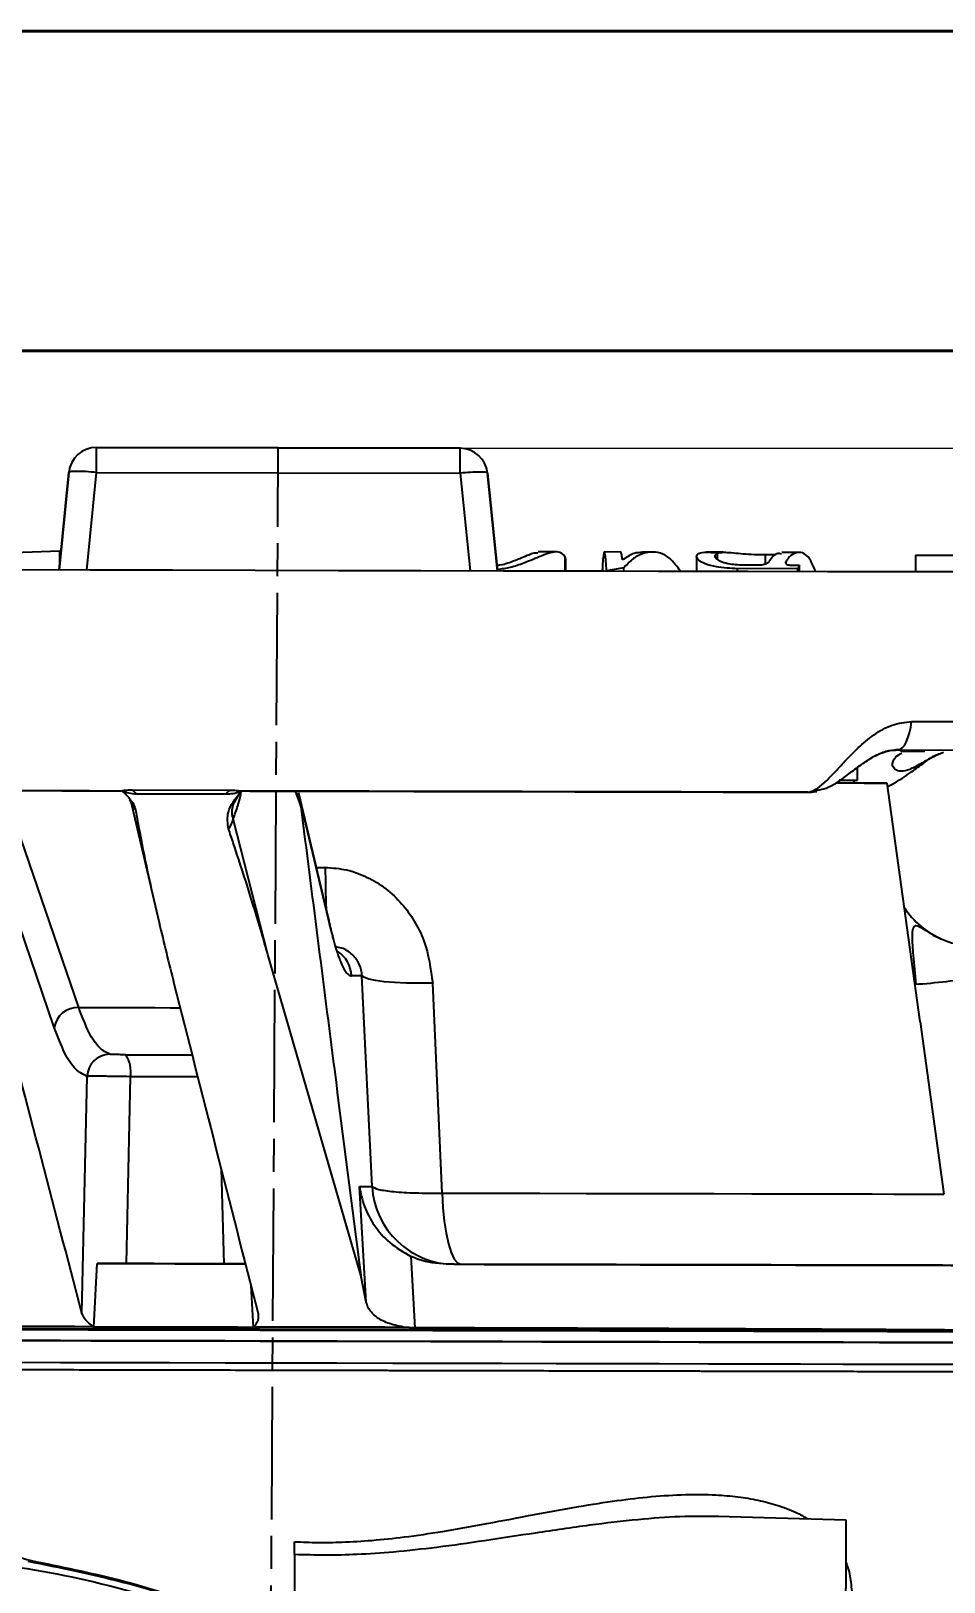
# Model space of a CAD drawing. Header units: millimetres. Extents: x 2016 to 4452, y 736 to 2459.
# Drawn here: x 2742.4 to 2825.2, y 2318.7 to 2459.3 of the extents above; entities that cross this region are included whole.
import ezdxf

# ---------------------------------------------------------------- set-up
doc = ezdxf.new("R2010")
doc.units = ezdxf.units.MM
doc.linetypes.add('AM_ISO08W050', pattern=[18, 12, -1.5, 3, -1.5])
for name, color, linetype, lineweight in [('AM_5', 3, 'Continuous', 25), ('AM_7', 4, 'AM_ISO08W050', 25), ('AM_BOR', 7, 'Continuous', 50), ('粗实线', 7, 'Continuous', 40)]:
    doc.layers.add(name, color=color, linetype=linetype, lineweight=lineweight)
doc.styles.add('SLDTEXTSTYLE1', font='txt.shx', dxfattribs={"width": 0.7, "bigfont": 'gbcbig.shx'})
doc.dimstyles.new('SLDDIMSTYLE12$0', dxfattribs={"dimtxt": 12, "dimasz": 10, "dimexe": 0, "dimexo": 0.0625, "dimgap": 0.875, "dimtad": 1, "dimdec": 1, "dimlfac": 1.8, "dimrnd": 1e-09, "dimzin": 12, "dimdsep": 46, "dimtxsty": 'SLDTEXTSTYLE1', "dimcen": 0.09, "dimdle": 8.16, "dimclrd": 3, "dimclre": 3, "dimadec": 0, "dimazin": 3, "dimtfac": 1, "dimtdec": 1, "dimtofl": 0, "dimtmove": 0, "dimatfit": 3, "dimfxl": 0, "dimfrac": 2, "dimtolj": 1, "dimlwd": 5, "dimlwe": 5, "dimarcsym": 0})

# ---------------------------------------------------------------- blocks, each defined once
blk = doc.blocks.new('*D70')
at = {"layer": 'AM_5', "color": 3, "lineweight": 5, "transparency": 16777216}
blk.add_line((2781.41, 2421.44), (2965.31, 2421.44), dxfattribs=at)
at = {"layer": 'AM_5', "color": 3, "linetype": 'Continuous', "lineweight": 5, "transparency": 16777216}
for p, q in [((2965.31, 2411.44), (2965.31, 2132.7)), ((2828.48, 2122.7), (2965.31, 2122.7))]:
    blk.add_line(p, q, dxfattribs=at)
at = {"layer": 'AM_5', "color": 3, "transparency": 16777216}
for points in [[(2963.64, 2411.44), (2966.97, 2411.44), (2965.31, 2421.44)], [(2963.64, 2132.7), (2966.97, 2132.7), (2965.31, 2122.7)]]:
    blk.add_solid(points, dxfattribs=at)
at = {"layer": 'Defpoints', "color": 0, "transparency": 16777216}
for p in [(2781.35, 2421.44), (2828.42, 2122.7), (2965.31, 2122.7)]:
    blk.add_point(p, dxfattribs=at)
at = {"layer": 'AM_5', "color": 0, "transparency": 16777216, "insert": (2958.43, 2272.07), "char_height": 12, "attachment_point": 5, "rotation": 90, "style": 'SLDTEXTSTYLE1'}
blk.add_mtext('\\A1;350', dxfattribs=at)
blk = doc.blocks.new('rA3')
at = {"layer": '粗实线'}
for p, q in [((753.384, 421.26), (333.384, 421.26)), ((748.384, 416.26), (358.384, 416.26))]:
    blk.add_line(p, q, dxfattribs=at)
blk = doc.blocks.new('图框')
at = {"layer": 'AM_BOR', "xscale": 5.80078125, "yscale": 5.80078125, "zscale": 5.80078125}
blk.add_blockref('rA3', (20358.18, 2244.14), dxfattribs=at)

msp = doc.modelspace()

# ---------------------------------------------------------------- linework, layer by layer
at = {"color": 7, "linetype": 'Continuous', "lineweight": 25}
for p, q in [((2748.372, 2419.252), (2748.376, 2421.514)), ((2781.351, 2421.443), (2748.376, 2421.514)), ((2748.376, 2421.514), (2748.376, 2421.514)), ((2748.376, 2421.514), (2781.351, 2421.443)), ((2781.347, 2419.182), (2781.351, 2421.443)), ((2781.351, 2421.443), (2781.351, 2421.443)), ((2745.883, 2419.258), (2745.014, 2410.4)), ((2745.014, 2410.4), (2745.883, 2419.258)), ((2745.883, 2419.258), (2745.883, 2419.258)), ((2747.502, 2410.395), (2748.372, 2419.252)), ((2748.372, 2419.252), (2781.347, 2419.182)), ((2781.347, 2419.182), (2782.249, 2410.321)), ((2783.833, 2419.197), (2784.738, 2410.316)), ((2783.833, 2419.196), (2783.833, 2419.197)), ((2784.738, 2410.316), (2783.833, 2419.196)), ((2740.9, 2412.004), (2745.043, 2412.147)), ((2745.043, 2412.147), (2745.04, 2410.672)), ((2745.043, 2412.147), (2745.185, 2412.146)), ((2790.143, 2412.051), (2788.424, 2412.054)), ((2790.855, 2411.621), (2790.853, 2410.304)), ((2795.95, 2412.038), (2794.449, 2412.041)), ((2798.681, 2412.032), (2797.864, 2412.034)), ((2802.796, 2411.62), (2802.793, 2410.277)), ((2805.235, 2412.018), (2803.644, 2412.022)), ((2804.666, 2411.928), (2804.665, 2411.377)), ((2808.994, 2411.805), (2808.993, 2410.936)), ((2808.994, 2411.805), (2809.982, 2411.802)), ((2812.044, 2412.004), (2810.519, 2412.007)), ((2822.633, 2411.75), (2822.63, 2410.236)), ((2822.633, 2411.75), (2831.544, 2411.736)), ((2794.395, 2410.297), (2790.475, 2410.305)), ((2790.938, 2410.304), (2790.939, 2410.843)), ((2796.192, 2410.596), (2794.629, 2410.32)), ((2794.629, 2410.294), (2794.629, 2410.32)), ((2796.148, 2411.364), (2796.05, 2411.364)), ((2796.191, 2410.291), (2796.192, 2410.596)), ((2802.828, 2410.279), (2799.301, 2410.286)), ((2806.512, 2410.269), (2806.513, 2410.524)), ((2811.965, 2410.548), (2806.513, 2410.524)), ((2808.3, 2410.832), (2807.246, 2410.835)), ((2810.9, 2410.994), (2810.9, 2411.191)), ((2811.55, 2410.85), (2812.125, 2410.856)), ((2811.964, 2410.257), (2811.965, 2410.548)), ((2812.125, 2410.856), (2811.965, 2410.548)), ((2812.124, 2410.257), (2812.125, 2410.856)), ((2821.053, 2394.102), (2820.842, 2394.103)), ((2821.184, 2394.102), (2820.846, 2394.103)), ((2821.053, 2394.102), (2833.514, 2394.076)), ((2821.351, 2393.955), (2821.145, 2394.132)), ((2823.496, 2393.95), (2821.351, 2393.955)), ((2817.391, 2391.366), (2817.393, 2392.514)), ((2751.606, 2390.471), (2760.464, 2390.452)), ((2751.606, 2390.471), (2752.023, 2390.12)), ((2760.464, 2390.452), (2760.123, 2390.103)), ((2823.059, 2369.442), (2820.064, 2391.089)), ((2744.558, 2368.917), (2737.212, 2390.425)), ((2746.771, 2370.745), (2740.038, 2390.419)), ((2750.63, 2390.436), (2750.783, 2390.284)), ((2750.699, 2390.396), (2750.693, 2390.39)), ((2751.379, 2389.584), (2751.529, 2389.311)), ((2751.53, 2389.31), (2753.305, 2381.684)), ((2752.023, 2390.12), (2760.123, 2390.103)), ((2761.532, 2390.366), (2761.428, 2390.253)), ((2766.381, 2390.356), (2766.903, 2388.963)), ((2766.86, 2389.433), (2766.687, 2390.191)), ((2769.421, 2378.832), (2766.727, 2390.187)), ((2766.86, 2389.433), (2769.539, 2378.142)), ((2812.955, 2390.265), (2813.682, 2390.338)), ((2763.925, 2375.54), (2760.767, 2387.841)), ((2768.328, 2383.442), (2769.127, 2383.44)), ((2772.351, 2346.465), (2763.925, 2375.54)), ((2772.455, 2373.607), (2771.515, 2373.609)), ((2773.371, 2354.525), (2772.455, 2373.607)), ((2779.732, 2353.922), (2778.863, 2372.943)), ((2823.059, 2369.439), (2825.22, 2353.825)), ((2747.057, 2343.036), (2747.531, 2364.499)), ((2751.098, 2347.527), (2751.452, 2364.47)), ((2759.68, 2356.13), (2759.916, 2347.508)), ((2772.221, 2354.528), (2773.371, 2354.525)), ((2772.845, 2344.014), (2772.221, 2354.528)), ((2748.136, 2341.774), (2748.456, 2347.532)), ((2776.891, 2348.182), (2777.25, 2341.704)), ((2780.818, 2347.463), (2780.129, 2347.465)), ((2762.379, 2345.547), (2762.58, 2341.743)), ((2772.845, 2344.014), (2772.351, 2346.465)), ((2748.042, 2341.833), (2748.136, 2341.774)), ((2762.645, 2341.802), (2762.58, 2341.743)), ((2777.25, 2341.704), (2776.213, 2341.773)), ((2816.35, 2324.278), (2804.688, 2324.609)), ((2742.465, 2320.599), (2742.465, 2320.599))]:
    msp.add_line(p, q, dxfattribs=at)
at = {"color": 7, "linetype": 'Continuous', "lineweight": 25, "flags": 128}
for points in [[(2828.762, 2410.222), (2821.767, 2410.236), (2814.651, 2410.252), (2807.429, 2410.267), (2800.117, 2410.283), (2792.731, 2410.298), (2785.287, 2410.314), (2777.802, 2410.33), (2770.293, 2410.346), (2762.775, 2410.363), (2755.265, 2410.379), (2747.781, 2410.395), (2740.337, 2410.41)], [(2831.679, 2410.217), (2829.322, 2410.222), (2826.949, 2410.227), (2824.561, 2410.232), (2822.157, 2410.237), (2819.74, 2410.242), (2817.308, 2410.248), (2814.864, 2410.253), (2812.407, 2410.258)], [(2821.053, 2394.102), (2821.25, 2394.147), (2821.444, 2394.282), (2821.629, 2394.504), (2821.8, 2394.807), (2821.955, 2395.185), (2822.09, 2395.63), (2822.202, 2396.131), (2822.287, 2396.676)], [(2822.287, 2396.676), (2823.901, 2396.673), (2825.51, 2396.669), (2827.112, 2396.666), (2828.709, 2396.662), (2830.298, 2396.659), (2831.882, 2396.656), (2833.459, 2396.652), (2835.029, 2396.649)], [(2815.418, 2391.099), (2816.597, 2391.097), (2817.976, 2391.094), (2819.012, 2391.092), (2819.698, 2391.09), (2820.031, 2391.089), (2820.007, 2391.089), (2819.627, 2391.09), (2818.893, 2391.092), (2817.811, 2391.094), (2816.387, 2391.097), (2815.463, 2391.099)], [(2769.539, 2378.142), (2769.473, 2378.646), (2769.42, 2378.833)], [(2778.863, 2372.943), (2777.621, 2372.936), (2776.455, 2372.956), (2775.393, 2373.005), (2774.463, 2373.081), (2773.687, 2373.182), (2773.084, 2373.305), (2772.67, 2373.448), (2772.455, 2373.607)], [(2746.771, 2370.745), (2748.147, 2370.742), (2749.527, 2370.739), (2750.911, 2370.736), (2752.298, 2370.733), (2753.688, 2370.73), (2755.081, 2370.727), (2755.951, 2370.725)], [(2751.048, 2366.463), (2752.067, 2366.461), (2753.089, 2366.459), (2754.114, 2366.457), (2755.141, 2366.455), (2756.17, 2366.453), (2757.04, 2366.451)], [(2757.549, 2364.457), (2757.441, 2364.457), (2756.438, 2364.459), (2755.436, 2364.461), (2754.437, 2364.464), (2753.439, 2364.466), (2752.444, 2364.468), (2751.452, 2364.47)], [(2779.732, 2353.922), (2779.798, 2352.617), (2779.916, 2351.386), (2780.082, 2350.27), (2780.29, 2349.304), (2780.534, 2348.518), (2780.807, 2347.938), (2781.099, 2347.582), (2781.401, 2347.462)], [(2779.732, 2353.922), (2784.204, 2353.912), (2788.565, 2353.903), (2792.789, 2353.894), (2796.848, 2353.885), (2800.718, 2353.877), (2804.375, 2353.869), (2807.796, 2353.862), (2810.96, 2353.855), (2813.846, 2353.849), (2816.438, 2353.843), (2818.718, 2353.839), (2820.673, 2353.834), (2822.291, 2353.831), (2823.562, 2353.828), (2824.477, 2353.826), (2825.031, 2353.825), (2825.22, 2353.825)], [(2761.878, 2347.504), (2760.531, 2347.506), (2758.789, 2347.51), (2757.051, 2347.514), (2755.318, 2347.518), (2753.591, 2347.521), (2751.871, 2347.525), (2750.159, 2347.529), (2748.456, 2347.532)], [(2751.098, 2347.527), (2752.191, 2347.524), (2753.287, 2347.522), (2754.386, 2347.52), (2755.487, 2347.517), (2756.591, 2347.515), (2757.698, 2347.513), (2758.806, 2347.51), (2759.916, 2347.508)], [(2841.33, 2347.334), (2841.369, 2347.334), (2841.024, 2347.335), (2840.299, 2347.336), (2839.196, 2347.339), (2837.722, 2347.342), (2835.883, 2347.346), (2833.689, 2347.35), (2831.151, 2347.356), (2828.283, 2347.362), (2825.099, 2347.369), (2821.615, 2347.376), (2817.848, 2347.384), (2813.82, 2347.393), (2809.548, 2347.402), (2805.057, 2347.411), (2800.368, 2347.421), (2795.506, 2347.432), (2790.495, 2347.442), (2785.36, 2347.453), (2780.129, 2347.465)], [(2735.224, 2341.861), (2736.779, 2341.857), (2738.35, 2341.854), (2739.934, 2341.851), (2741.532, 2341.847), (2743.143, 2341.844), (2744.765, 2341.84), (2746.399, 2341.837), (2748.042, 2341.833)], [(2737.682, 2341.659), (2742.599, 2341.648), (2747.632, 2341.637), (2752.756, 2341.626), (2757.948, 2341.615), (2763.181, 2341.604), (2768.43, 2341.593), (2773.669, 2341.582), (2778.873, 2341.571), (2784.016, 2341.56), (2789.074, 2341.549), (2794.021, 2341.538), (2798.833, 2341.528), (2803.487, 2341.518), (2807.961, 2341.509), (2812.232, 2341.499), (2816.279, 2341.491), (2820.083, 2341.483), (2823.625, 2341.475), (2826.888, 2341.468)], [(2737.682, 2341.555), (2742.599, 2341.545), (2747.631, 2341.534), (2752.756, 2341.523), (2757.948, 2341.512), (2763.181, 2341.501), (2768.429, 2341.49), (2773.669, 2341.478), (2778.873, 2341.467), (2784.016, 2341.456), (2789.073, 2341.445), (2794.02, 2341.435), (2798.833, 2341.425), (2803.487, 2341.415), (2807.96, 2341.405), (2812.231, 2341.396), (2816.279, 2341.387), (2820.083, 2341.379), (2823.625, 2341.372), (2826.888, 2341.365)], [(2762.645, 2341.802), (2764.343, 2341.799), (2766.043, 2341.795), (2767.742, 2341.791), (2769.441, 2341.788), (2771.139, 2341.784), (2772.834, 2341.78), (2774.525, 2341.777), (2776.213, 2341.773)], [(2738.063, 2340.555), (2742.914, 2340.544), (2747.88, 2340.534), (2752.936, 2340.523), (2758.058, 2340.512), (2763.222, 2340.501), (2768.401, 2340.49), (2773.57, 2340.479), (2778.704, 2340.468), (2783.779, 2340.457), (2788.769, 2340.446), (2793.65, 2340.436), (2798.398, 2340.426), (2802.991, 2340.416), (2807.405, 2340.406), (2811.618, 2340.397), (2815.612, 2340.389), (2819.365, 2340.381), (2822.86, 2340.373), (2826.08, 2340.367)], [(2826.144, 2340.366), (2823.049, 2340.373), (2819.685, 2340.38), (2816.066, 2340.388), (2812.211, 2340.396), (2808.137, 2340.405), (2803.864, 2340.414), (2799.413, 2340.423), (2794.804, 2340.433), (2790.06, 2340.443), (2785.203, 2340.454), (2780.257, 2340.464), (2775.244, 2340.475), (2770.189, 2340.486), (2765.116, 2340.497), (2760.049, 2340.508), (2755.012, 2340.518), (2750.029, 2340.529), (2745.125, 2340.539), (2740.321, 2340.55)], [(2826.14, 2338.366), (2823.045, 2338.373), (2819.681, 2338.38), (2816.062, 2338.388), (2812.207, 2338.396), (2808.133, 2338.405), (2803.86, 2338.414), (2799.409, 2338.423), (2794.8, 2338.433), (2790.056, 2338.443), (2785.199, 2338.454), (2780.252, 2338.464), (2775.24, 2338.475), (2770.185, 2338.486), (2765.112, 2338.497), (2760.044, 2338.508), (2755.008, 2338.518), (2750.025, 2338.529), (2745.12, 2338.539), (2740.317, 2338.55)]]:
    msp.add_lwpolyline(points, dxfattribs=at)
at = {"color": 7, "linetype": 'Continuous', "lineweight": 25}
for centre, radius, start, end in [((2748.371, 2419.014), 2.5, 89.87751, 174.39392), ((2748.371, 2419.014), 2.5, 89.87751, 174.39392), ((2781.346, 2418.943), 2.5, 5.81493, 89.87751), ((2781.346, 2418.943), 2.5, 5.81493, 89.87751), ((2752.986, 2389.754), 1.522, 197.80201, 225.85834), ((2759.028, 2388.109), 1.759, 318.63519, 351.23149), ((2900.599, 2383.886), 131.473, 180.19425, 181.82618), ((2828.389, 2384.351), 8.163, 214.11019, 245.44357), ((2768.627, 2373.442), 2.892, 3.30335, 56.85343), ((2818.148, 2438.118), 65.419, 273.89088, 278.90272), ((2746.678, 2368.604), 2.143, 87.51436, 171.60882), ((2749.596, 2364.437), 2.066, 90.16378, 178.29517), ((2748.595, 2364.929), 2.894, 350.88042, 32.03121), ((2780.845, 2354.949), 7.486, 183.24837, 269.79193)]:
    msp.add_arc(centre, radius, start, end, dxfattribs=at)
for points in [[(2748.372, 2419.252), (2748.047, 2419.28), (2747.399, 2419.336), (2746.58, 2419.361), (2746.003, 2419.339), (2745.923, 2419.285), (2745.883, 2419.258)], [(2783.833, 2419.196), (2783.793, 2419.223), (2783.713, 2419.277), (2783.137, 2419.297), (2782.318, 2419.269), (2781.67, 2419.211), (2781.347, 2419.182)], [(2839.779, 2337.679), (2839.657, 2337.679), (2839.415, 2337.68), (2837.465, 2337.684), (2834.389, 2337.69), (2830.126, 2337.699), (2824.778, 2337.711), (2818.429, 2337.724), (2811.19, 2337.74), (2803.184, 2337.757), (2794.548, 2337.775), (2785.43, 2337.795), (2775.987, 2337.815), (2766.379, 2337.835), (2756.771, 2337.856), (2747.327, 2337.876), (2738.21, 2337.896), (2729.574, 2337.914), (2721.568, 2337.931), (2714.329, 2337.947), (2707.98, 2337.96), (2702.632, 2337.972), (2698.368, 2337.981), (2695.292, 2337.988), (2693.343, 2337.992), (2693.1, 2337.992), (2692.979, 2337.993)], [(2766.379, 2337.835), (2763.521, 2337.841), (2757.805, 2337.854), (2749.378, 2337.872), (2741.241, 2337.889), (2733.535, 2337.906), (2726.391, 2337.921), (2719.931, 2337.935), (2714.265, 2337.947), (2709.493, 2337.957), (2705.688, 2337.965), (2702.943, 2337.971), (2701.203, 2337.975), (2700.987, 2337.976), (2700.879, 2337.976)], [(2831.879, 2337.696), (2831.771, 2337.696), (2831.554, 2337.696), (2829.814, 2337.7), (2827.069, 2337.706), (2823.265, 2337.714), (2818.492, 2337.724), (2812.827, 2337.736), (2806.367, 2337.75), (2799.222, 2337.765), (2791.516, 2337.782), (2783.38, 2337.799), (2774.953, 2337.817), (2769.237, 2337.829), (2766.379, 2337.835)], [(2734.291, 2329.225), (2734.517, 2328.184), (2734.971, 2326.101), (2736.848, 2323.462), (2739.382, 2321.446), (2741.438, 2320.881), (2742.465, 2320.599)], [(2816.308, 2304.578), (2816.308, 2304.615), (2816.308, 2304.688), (2816.309, 2305.274), (2816.311, 2306.184), (2816.314, 2307.419), (2816.317, 2308.92), (2816.321, 2310.634), (2816.325, 2312.494), (2816.329, 2314.428), (2816.333, 2316.362), (2816.337, 2318.222), (2816.341, 2319.936), (2816.344, 2321.438), (2816.346, 2322.672), (2816.348, 2323.583), (2816.35, 2324.168), (2816.35, 2324.242), (2816.35, 2324.278)], [(2735.923, 2320.801), (2739.575, 2320.277), (2746.878, 2319.229), (2757.521, 2316.11), (2767.764, 2311.902), (2777.465, 2306.546), (2786.504, 2300.142), (2794.766, 2292.76), (2802.147, 2284.498), (2808.552, 2275.459), (2813.907, 2265.758), (2818.115, 2255.515), (2821.235, 2244.872), (2822.283, 2237.569), (2822.807, 2233.917)], [(2742.162, 2320.548), (2745.075, 2319.96), (2750.903, 2318.784), (2759.397, 2316.031), (2767.626, 2312.584), (2775.497, 2308.384), (2782.998, 2303.539), (2787.591, 2299.764), (2789.888, 2297.877)], [(2742.465, 2320.599), (2745.76, 2319.913), (2752.348, 2318.54), (2761.9, 2315.219), (2771.084, 2311.015), (2779.787, 2305.88), (2787.924, 2299.89), (2795.408, 2293.103), (2802.164, 2285.589), (2808.118, 2277.427), (2813.216, 2268.702), (2817.381, 2259.501), (2820.661, 2249.935), (2822.005, 2243.34), (2822.678, 2240.043)]]:
    msp.add_open_spline(points, degree=3, dxfattribs=at)
for points, knots in [([(2784.684, 2410.846), (2784.777, 2410.852), (2785.134, 2410.878), (2785.895, 2411.112), (2786.963, 2411.528), (2787.954, 2411.989), (2788.272, 2411.974), (2788.406, 2411.968)], [0, 0, 0, 0, 0.0437633, 0.1679338, 0.4021795, 0.7473798, 1, 1, 1, 1]), ([(2790.855, 2411.621), (2790.676, 2411.828), (2790.325, 2412.232), (2788.918, 2411.784), (2787.412, 2411.117), (2785.992, 2410.611), (2785.12, 2410.495), (2784.725, 2410.442)], [0, 0, 0, 0, 0.2863119, 0.5595307, 0.7673383, 0.8943372, 1, 1, 1, 1]), ([(2790.923, 2410.843), (2790.927, 2410.868), (2790.985, 2411.227), (2790.918, 2411.431), (2790.855, 2411.621)], [0, 0, 0, 0, 0.0704321, 1, 1, 1, 1]), ([(2794.629, 2410.32), (2794.611, 2410.635), (2794.575, 2411.276), (2794.493, 2412.028), (2794.405, 2412.146), (2794.32, 2411.552), (2794.269, 2410.978), (2794.242, 2410.45), (2794.234, 2410.295)], [0, 0, 0, 0, 0.1535151, 0.3115105, 0.6218308, 0.7759719, 0.9346502, 1, 1, 1, 1]), ([(2796.05, 2411.364), (2796.029, 2411.559), (2795.989, 2411.942), (2795.947, 2411.999), (2795.926, 2412.027)], [0, 0, 0, 0, 0.510119, 1, 1, 1, 1]), ([(2797.832, 2411.991), (2797.599, 2411.984), (2797.025, 2411.966), (2796.475, 2411.588), (2796.148, 2411.364)], [0, 0, 0, 0, 0.4066547, 1, 1, 1, 1]), ([(2801.346, 2410.28), (2801.026, 2410.711), (2800.198, 2411.825), (2798.907, 2412.141), (2797.726, 2411.88), (2796.904, 2411.379), (2796.41, 2410.836), (2796.192, 2410.596)], [0, 0, 0, 0, 0.20538407, 0.53154575, 0.6962645, 0.86571858, 1, 1, 1, 1]), ([(2806.513, 2410.524), (2805.845, 2410.552), (2804.744, 2410.6), (2803.563, 2410.942), (2802.94, 2411.297), (2802.712, 2411.673), (2802.889, 2411.826), (2802.989, 2411.912)], [0, 0, 0, 0, 0.2904242, 0.4791568, 0.6380876, 0.7972637, 1, 1, 1, 1]), ([(2802.989, 2411.912), (2803.19, 2411.971), (2803.498, 2412.061), (2804.241, 2411.987), (2804.498, 2411.962)], [0, 0, 0, 0, 0.6542152, 1, 1, 1, 1]), ([(2807.246, 2410.835), (2806.751, 2410.852), (2805.949, 2410.88), (2805.06, 2411.114), (2804.576, 2411.401), (2804.397, 2411.724), (2804.572, 2411.856), (2804.666, 2411.928)], [0, 0, 0, 0, 0.25993357, 0.42159435, 0.58406301, 0.77645614, 1, 1, 1, 1]), ([(2804.666, 2411.928), (2804.833, 2411.972), (2805.105, 2412.045), (2805.887, 2411.984), (2806.767, 2411.906), (2807.787, 2411.828), (2808.541, 2411.807), (2808.952, 2411.805), (2808.994, 2411.805)], [0, 0, 0, 0, 0.2685044, 0.4379066, 0.6082478, 0.7778738, 0.976771, 1, 1, 1, 1]), ([(2810.483, 2411.848), (2810.342, 2411.887), (2809.961, 2411.992), (2809.598, 2411.497), (2809.37, 2411.186)], [0, 0, 0, 0, 0.3704922, 1, 1, 1, 1]), ([(2813.582, 2410.254), (2813.436, 2410.614), (2813.002, 2411.688), (2812.118, 2412.178), (2811.354, 2411.824), (2810.965, 2411.282), (2810.9, 2411.191)], [0, 0, 0, 0, 0.1864973, 0.5560674, 0.9256862, 1, 1, 1, 1]), ([(2809.37, 2411.186), (2809.324, 2411.13), (2809.252, 2411.044), (2809.021, 2410.938), (2808.789, 2410.875), (2808.54, 2410.836), (2808.374, 2410.833), (2808.3, 2410.832)], [0, 0, 0, 0, 0.30576076, 0.47235167, 0.63798104, 0.83773254, 1, 1, 1, 1]), ([(2810.9, 2411.191), (2810.875, 2411.141), (2810.836, 2411.064), (2810.885, 2410.961), (2811.002, 2410.895), (2811.231, 2410.852), (2811.428, 2410.851), (2811.55, 2410.85)], [0, 0, 0, 0, 0.2742213, 0.4218346, 0.5710505, 0.7336104, 1, 1, 1, 1]), ([(2812.955, 2390.265), (2813.166, 2390.327), (2813.578, 2390.449), (2814.349, 2391.07), (2815.213, 2391.952), (2816.232, 2393.074), (2817.411, 2394.302), (2818.825, 2395.496), (2820.487, 2396.469), (2821.688, 2396.607), (2822.287, 2396.676)], [0, 0, 0, 0, 0.1279379, 0.24972, 0.3803197, 0.4997335, 0.6244222, 0.7495462, 0.8749776, 1, 1, 1, 1]), ([(2813.126, 2390.333), (2813.669, 2390.419), (2814.966, 2390.622), (2816.439, 2391.798), (2817.926, 2392.94), (2819.078, 2393.661), (2820.233, 2394.108), (2820.902, 2394.13), (2821.236, 2394.141)], [0, 0, 0, 0, 0.21651, 0.5165419, 0.6570432, 0.7800658, 0.8904523, 1, 1, 1, 1]), ([(2818.976, 2393.55), (2819.045, 2393.586), (2819.378, 2393.765), (2820.116, 2394.032), (2820.741, 2394.079), (2821.053, 2394.102)], [0, 0, 0, 0, 0.1146699, 0.5571038, 1, 1, 1, 1]), ([(2820.114, 2390.729), (2820.817, 2391.151), (2821.858, 2391.776), (2823.363, 2392.914), (2824.238, 2393.519), (2824.69, 2393.68), (2824.74, 2393.697)], [0, 0, 0, 0, 0.5112128, 0.7576418, 0.9734468, 1, 1, 1, 1]), ([(2825.188, 2393.855), (2824.988, 2393.79), (2824.49, 2393.629), (2823.77, 2393.222), (2822.888, 2392.702), (2822.075, 2392.274), (2821.324, 2392.12), (2820.749, 2392.274), (2820.483, 2392.706), (2820.655, 2393.23), (2820.956, 2393.61), (2821.295, 2393.752), (2821.392, 2393.792)], [0, 0, 0, 0, 0.048877, 0.1220733, 0.2021553, 0.3553953, 0.5091194, 0.6628416, 0.8162433, 0.8929299, 0.9694545, 1, 1, 1, 1]), ([(2750.724, 2390.396), (2750.753, 2390.403), (2750.81, 2390.416), (2751.001, 2390.446), (2751.263, 2390.466), (2751.465, 2390.471), (2751.581, 2390.471), (2751.606, 2390.471)], [0, 0, 0, 0, 0.2814646, 0.5659598, 0.7573018, 0.9482948, 1, 1, 1, 1]), ([(2760.464, 2390.452), (2760.565, 2390.451), (2760.768, 2390.448), (2761.036, 2390.429), (2761.28, 2390.401), (2761.399, 2390.382), (2761.457, 2390.374), (2761.464, 2390.373)], [0, 0, 0, 0, 0.2099462, 0.4212951, 0.6110203, 0.9471646, 1, 1, 1, 1]), ([(2815.722, 2391.37), (2816.193, 2391.369), (2817.181, 2391.366), (2817.319, 2391.366), (2817.391, 2391.366)], [0, 0, 0, 0, 0.4764157, 1, 1, 1, 1]), ([(2817.151, 2391.096), (2817.11, 2391.132), (2817.049, 2391.186), (2817.053, 2391.321), (2817.054, 2391.367)], [0, 0, 0, 0, 0.6617391, 1, 1, 1, 1]), ([(2734.822, 2390.43), (2737.458, 2390.425), (2742.729, 2390.413), (2748.06, 2390.402), (2750.724, 2390.396)], [0, 0, 0, 0, 0.5001571, 1, 1, 1, 1]), ([(2734.923, 2390.423), (2737.538, 2390.418), (2742.765, 2390.406), (2748.051, 2390.395), (2750.693, 2390.39)], [0, 0, 0, 0, 0.5001595, 1, 1, 1, 1]), ([(2750.693, 2390.39), (2751.125, 2389.978), (2751.711, 2389.421), (2751.881, 2388.82), (2751.926, 2388.662)], [0, 0, 0, 0, 0.73735145, 1, 1, 1, 1]), ([(2750.724, 2390.396), (2750.908, 2390.318), (2751.294, 2390.155), (2751.773, 2390.132), (2752.023, 2390.12)], [0, 0, 0, 0, 0.4773597, 1, 1, 1, 1]), ([(2760.123, 2390.103), (2760.281, 2390.108), (2760.675, 2390.121), (2761.138, 2390.227), (2761.399, 2390.344), (2761.464, 2390.373)], [0, 0, 0, 0, 0.3322049, 0.8309967, 1, 1, 1, 1]), ([(2760.348, 2386.947), (2760.281, 2387.455), (2760.129, 2388.602), (2760.962, 2389.662), (2761.427, 2390.253)], [0, 0, 0, 0, 0.4426348, 1, 1, 1, 1]), ([(2761.428, 2390.253), (2761.164, 2389.862), (2760.765, 2389.272), (2760.624, 2388.58), (2760.653, 2388.216), (2760.699, 2388.031), (2760.732, 2387.93), (2760.752, 2387.878), (2760.763, 2387.852), (2760.766, 2387.845), (2760.766, 2387.842), (2760.767, 2387.842), (2760.767, 2387.841), (2760.767, 2387.841)], [0, 0, 0, 0, 0.4928292, 0.7454599, 0.8721173, 0.9358438, 0.9678536, 0.9916466, 0.9977503, 0.9993549, 0.9997963, 0.9999274, 1, 1, 1, 1]), ([(2760.767, 2387.841), (2760.844, 2388.027), (2760.988, 2388.375), (2761.209, 2389.083), (2761.396, 2389.695), (2761.496, 2390.247), (2761.527, 2390.418)], [0, 0, 0, 0, 0.2844413, 0.5330292, 0.8550922, 1, 1, 1, 1]), ([(2761.464, 2390.373), (2765.877, 2390.364), (2774.659, 2390.345), (2787.717, 2390.318), (2800.527, 2390.291), (2808.826, 2390.273), (2812.955, 2390.265)], [0, 0, 0, 0, 0.2537268, 0.5049693, 0.7537271, 1, 1, 1, 1]), ([(2812.881, 2390.257), (2809.669, 2390.264), (2803.234, 2390.278), (2794.069, 2390.297), (2785.507, 2390.315), (2777.562, 2390.332), (2769.562, 2390.349), (2764.209, 2390.361), (2761.532, 2390.366)], [0, 0, 0, 0, 0.19237048, 0.38548979, 0.53835783, 0.69122587, 0.84561294, 1, 1, 1, 1]), ([(2766.903, 2388.963), (2766.898, 2389.009), (2766.886, 2389.103), (2766.873, 2389.232), (2766.864, 2389.34), (2766.861, 2389.397), (2766.86, 2389.425), (2766.86, 2389.433)], [0, 0, 0, 0, 0.3325712, 0.6879646, 0.8313814, 0.949784, 1, 1, 1, 1]), ([(2812.881, 2390.257), (2813.105, 2390.267), (2813.373, 2390.279), (2813.639, 2390.33), (2813.682, 2390.338)], [0, 0, 0, 0, 0.838527, 1, 1, 1, 1]), ([(2751.926, 2388.662), (2752.049, 2387.982), (2752.668, 2384.581), (2753.814, 2379.33), (2754.947, 2374.764), (2755.406, 2372.915)], [0, 0, 0, 0, 0.1295185, 0.6476203, 1, 1, 1, 1]), ([(2766.903, 2388.963), (2767.917, 2381.013), (2769.728, 2366.815), (2771.549, 2352.683), (2772.351, 2346.465)], [0, 0, 0, 0, 0.5600002, 1, 1, 1, 1]), ([(2763.925, 2375.54), (2763.728, 2376.215), (2762.747, 2379.592), (2761.562, 2383.396), (2760.494, 2386.521), (2760.348, 2386.947)], [0, 0, 0, 0, 0.1775689, 0.8878728, 1, 1, 1, 1]), ([(2769.127, 2383.44), (2769.777, 2383.395), (2771.093, 2383.304), (2772.956, 2382.596), (2774.652, 2381.56), (2776.088, 2380.2), (2777.244, 2378.595), (2778.421, 2376.22), (2778.687, 2374.252), (2778.863, 2372.943)], [0, 0, 0, 0, 0.1235233, 0.2501507, 0.3747805, 0.5002123, 0.6235234, 0.7497125, 1, 1, 1, 1]), ([(2769.865, 2376.919), (2769.837, 2377.052), (2769.75, 2377.461), (2769.553, 2378.28), (2769.421, 2378.832)], [0, 0, 0, 0, 0.3269815, 1, 1, 1, 1]), ([(2769.539, 2378.142), (2769.715, 2377.445), (2770.003, 2376.307), (2770.343, 2375.312), (2770.676, 2374.483), (2771.012, 2373.888), (2771.307, 2373.65), (2771.452, 2373.613), (2771.496, 2373.609), (2771.51, 2373.609), (2771.515, 2373.609)], [0, 0, 0, 0, 0.2501646, 0.4085572, 0.4987242, 0.7484853, 0.9263633, 0.9763214, 0.991455, 1, 1, 1, 1]), ([(2826.938, 2376.324), (2826.474, 2376.433), (2825.553, 2376.65), (2824.357, 2377.225), (2823.398, 2377.822), (2822.857, 2378.145), (2822.578, 2378.165), (2822.432, 2378.028), (2822.351, 2377.704), (2822.317, 2376.958), (2822.413, 2375.389), (2822.585, 2373.744), (2822.68, 2372.839)], [0, 0, 0, 0, 0.1033689, 0.2053754, 0.3058264, 0.4078371, 0.4617314, 0.5190392, 0.5812, 0.6494695, 0.8073596, 1, 1, 1, 1]), ([(2772.455, 2373.607), (2772.442, 2373.785), (2772.415, 2374.133), (2772.23, 2374.667), (2771.943, 2375.15), (2771.433, 2375.701), (2770.793, 2376.132), (2770.24, 2376.204), (2770.049, 2376.229)], [0, 0, 0, 0, 0.1435708, 0.2798832, 0.4154035, 0.5545109, 0.846289, 1, 1, 1, 1]), ([(2747.057, 2343.036), (2745.752, 2348.017), (2743.141, 2357.98), (2740.531, 2367.961), (2739.226, 2372.952)], [0, 0, 0, 0, 0.4999998, 1, 1, 1, 1]), ([(2755.406, 2372.915), (2756.676, 2367.925), (2759.216, 2357.945), (2761.758, 2347.983), (2763.029, 2343.001)], [0, 0, 0, 0, 0.49999991, 1, 1, 1, 1]), ([(2749.59, 2366.503), (2749.273, 2366.659), (2748.625, 2366.978), (2747.672, 2368.371), (2747.075, 2369.943), (2746.771, 2370.745)], [0, 0, 0, 0, 0.3189724, 0.6523087, 1, 1, 1, 1]), ([(2747.531, 2364.499), (2747.18, 2364.67), (2746.482, 2365.01), (2745.48, 2366.498), (2744.866, 2368.109), (2744.558, 2368.917)], [0, 0, 0, 0, 0.3342946, 0.6658535, 1, 1, 1, 1]), ([(2751.048, 2366.463), (2750.885, 2366.464), (2750.56, 2366.465), (2750.171, 2366.471), (2749.916, 2366.478), (2749.761, 2366.485), (2749.644, 2366.493), (2749.608, 2366.5), (2749.59, 2366.503)], [0, 0, 0, 0, 0.24929011, 0.49854947, 0.62416486, 0.74902843, 0.87446849, 1, 1, 1, 1]), ([(2751.452, 2364.47), (2751.042, 2364.478), (2750.406, 2364.49), (2749.569, 2364.501), (2748.952, 2364.507), (2748.413, 2364.509), (2747.837, 2364.506), (2747.651, 2364.502), (2747.531, 2364.499)], [0, 0, 0, 0, 0.2309533, 0.3576683, 0.4887983, 0.6215768, 0.7530258, 1, 1, 1, 1]), ([(2772.221, 2354.528), (2772.339, 2353.919), (2772.576, 2352.702), (2773.509, 2350.973), (2774.863, 2349.352), (2776.215, 2348.572), (2776.891, 2348.182)], [0, 0, 0, 0, 0.2505541, 0.5002593, 0.7500544, 1, 1, 1, 1]), ([(2773.371, 2354.525), (2773.523, 2354.43), (2773.828, 2354.24), (2775.259, 2354.037), (2777.246, 2353.914), (2778.902, 2353.919), (2779.732, 2353.922)], [0, 0, 0, 0, 0.248705, 0.4981896, 0.7483774, 1, 1, 1, 1]), ([(2748.456, 2347.532), (2748.777, 2347.532), (2749.417, 2347.53), (2750.366, 2347.528), (2750.915, 2347.527), (2751.098, 2347.527)], [0, 0, 0, 0, 0.3996834, 0.7993643, 1, 1, 1, 1]), ([(2759.916, 2347.508), (2760.287, 2347.507), (2761.017, 2347.505), (2761.596, 2347.504), (2761.88, 2347.504)], [0, 0, 0, 0, 0.5075978, 1, 1, 1, 1]), ([(2780.129, 2347.465), (2779.257, 2347.541), (2778.14, 2347.638), (2777.115, 2348.085), (2776.891, 2348.182)], [0, 0, 0, 0, 0.78086058, 1, 1, 1, 1]), ([(2780.818, 2347.463), (2780.832, 2347.463), (2780.859, 2347.463), (2780.989, 2347.463), (2781.172, 2347.462), (2781.324, 2347.462), (2781.401, 2347.462)], [0, 0, 0, 0, 0.2501498, 0.4993714, 0.7492584, 1, 1, 1, 1]), ([(2781.401, 2347.462), (2783.668, 2347.457), (2788.253, 2347.447), (2794.903, 2347.433), (2801.381, 2347.419), (2807.537, 2347.406), (2813.243, 2347.394), (2818.353, 2347.383), (2822.771, 2347.374), (2826.417, 2347.366), (2829.236, 2347.36), (2831.202, 2347.356), (2832.406, 2347.353), (2832.558, 2347.353), (2832.633, 2347.353)], [0, 0, 0, 0, 0.079193, 0.1601594, 0.2427828, 0.3278545, 0.4136411, 0.5, 0.5863536, 0.6721403, 0.7572171, 0.8398354, 0.9208043, 1, 1, 1, 1]), ([(2748.042, 2341.833), (2747.722, 2342.097), (2747.249, 2342.487), (2747.104, 2342.901), (2747.057, 2343.036)], [0, 0, 0, 0, 0.67543597, 1, 1, 1, 1]), ([(2763.029, 2343.001), (2763.048, 2342.719), (2763.076, 2342.3), (2762.751, 2341.925), (2762.645, 2341.802)], [0, 0, 0, 0, 0.6730898, 1, 1, 1, 1]), ([(2776.213, 2341.773), (2775.714, 2341.876), (2774.717, 2342.082), (2773.625, 2342.726), (2773.026, 2343.396), (2772.891, 2343.855), (2772.845, 2344.014)], [0, 0, 0, 0, 0.270985, 0.540835, 0.8409557, 1, 1, 1, 1]), ([(2762.58, 2341.743), (2760.147, 2341.749), (2755.28, 2341.76), (2750.518, 2341.77), (2748.136, 2341.774)], [0, 0, 0, 0, 0.4998371, 1, 1, 1, 1]), ([(2832.515, 2341.456), (2831.49, 2341.464), (2829.44, 2341.479), (2825.775, 2341.502), (2821.681, 2341.526), (2817.179, 2341.55), (2812.362, 2341.574), (2807.225, 2341.597), (2801.745, 2341.62), (2794.985, 2341.646), (2786.848, 2341.675), (2780.468, 2341.694), (2777.25, 2341.704)], [0, 0, 0, 0, 0.0890091, 0.1780183, 0.2696134, 0.3612084, 0.4502175, 0.5392267, 0.6308217, 0.7224168, 0.8600381, 1, 1, 1, 1]), ([(2766.346, 2322.304), (2767.057, 2322.278), (2768.484, 2322.226), (2770.827, 2322.263), (2773.428, 2322.418), (2776.479, 2322.743), (2779.964, 2323.262), (2783.909, 2323.974), (2788.025, 2324.77), (2791.959, 2325.493), (2795.495, 2326.047), (2798.719, 2326.424), (2801.702, 2326.612), (2804.31, 2326.595), (2806.506, 2326.408), (2808.352, 2326.106), (2810.117, 2325.64), (2811.634, 2325.097), (2812.529, 2324.58), (2812.88, 2324.377)], [0, 0, 0, 0, 0.0418951, 0.0839955, 0.1379234, 0.1955958, 0.2656367, 0.3477316, 0.4366435, 0.52124, 0.5959668, 0.6633337, 0.7313197, 0.7939321, 0.8403474, 0.8842391, 0.9258123, 0.9708656, 1, 1, 1, 1]), ([(2804.798, 2324.605), (2803.63, 2324.611), (2801.232, 2324.621), (2797.323, 2324.318), (2792.959, 2323.806), (2788.305, 2323.119), (2783.681, 2322.403), (2779.384, 2321.794), (2775.519, 2321.367), (2772.153, 2321.14), (2769.162, 2321.061), (2767.281, 2321.116), (2766.343, 2321.144)], [0, 0, 0, 0, 0.0969739, 0.1990187, 0.3166093, 0.4457287, 0.5654054, 0.6760848, 0.7756823, 0.858994, 0.9297025, 1, 1, 1, 1]), ([(2766.343, 2321.144), (2766.343, 2321.321), (2766.344, 2321.677), (2766.345, 2322.094), (2766.346, 2322.304)], [0, 0, 0, 0, 0.4971187, 1, 1, 1, 1]), ([(2742.465, 2320.599), (2745.131, 2320.059), (2750.578, 2318.956), (2758.703, 2316.388), (2766.914, 2313.038), (2775.08, 2308.76), (2782.855, 2303.8), (2787.573, 2299.877), (2789.838, 2297.993)], [0, 0, 0, 0, 0.1535242, 0.3136607, 0.480409, 0.6537687, 0.8337391, 1, 1, 1, 1]), ([(2766.343, 2321.144), (2766.341, 2320.153), (2766.337, 2318.173), (2766.331, 2315.244), (2766.327, 2313.546), (2766.326, 2312.981)], [0, 0, 0, 0, 0.40033354, 0.80066709, 1, 1, 1, 1]), ([(2816.342, 2320.403), (2816.42, 2320.193), (2816.673, 2319.51), (2816.834, 2318.157), (2816.954, 2316.366), (2816.952, 2315.088), (2816.951, 2314.401)], [0, 0, 0, 0, 0.1149044, 0.3730702, 0.6626095, 1, 1, 1, 1])]:
    msp.add_open_spline(points, degree=3, knots=knots, dxfattribs=at)
at = {"layer": 'AM_7'}
msp.add_line((2762.625, 2054.343), (2764.864, 2421.478), dxfattribs=at)

# ---------------------------------------------------------------- block references
at = {"layer": '粗实线', "linetype": 'ByBlock'}
msp.add_blockref('图框', (-20276.401, -2228.508), dxfattribs=at)

# ---------------------------------------------------------------- dimensions: what is measured, and where the dimension line sits
at = {"layer": 'AM_5'}
dim = msp.add_linear_dim(base=(2965.307, 2122.703), p1=(2781.351, 2421.443), p2=(2828.419, 2122.703), angle=90, text='350', dimstyle='SLDDIMSTYLE12$0', override={"dimlfac": 1, "dimpost": ''}, dxfattribs=at)
dim.commit()
dim.dimension.update_dxf_attribs({"geometry": '*D70', "text_midpoint": (2958.432, 2272.073)})

doc.saveas('drawing.dxf')
